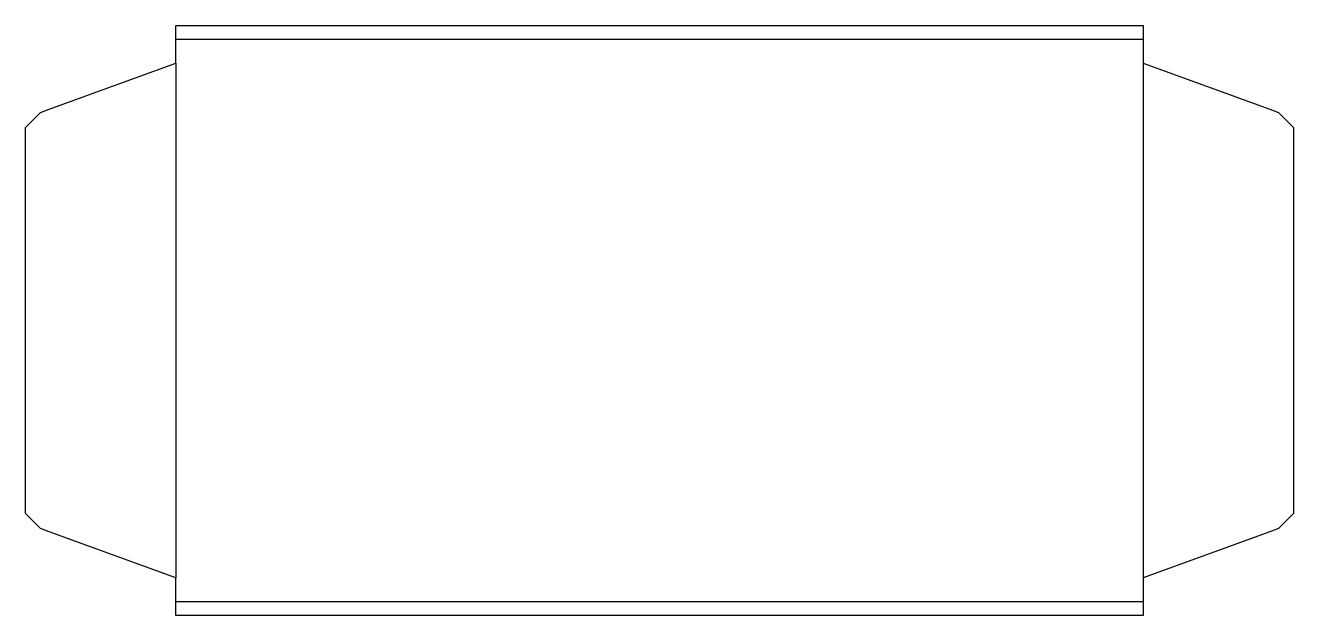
# Model space of a CAD drawing. Header units: inches. Extents: x -1.05 to 1.05, y -0.49 to 0.49.
import ezdxf

# ---------------------------------------------------------------- set-up
doc = ezdxf.new("R2010")
doc.units = ezdxf.units.IN
doc.header["$MEASUREMENT"] = 0

msp = doc.modelspace()

# ---------------------------------------------------------------- linework, layer by layer
at = {"color": 7, "linetype": 'Continuous'}
for p, q in [((-0.8025, 0.4275), (-0.8025, 0.49)), ((-0.8025, 0.49), (0.8025, 0.49)), ((0.8025, 0.49), (0.8025, 0.4275)), ((-0.8025, 0.4673), (0.8025, 0.4673)), ((-1.0132, 0.3508), (-0.8025, 0.4275)), ((0.8025, 0.4275), (1.0132, 0.3508)), ((-1.0525, 0.3206), (-1.0275, 0.3456)), ((-1.0275, 0.3456), (-1.0132, 0.3508)), ((1.0132, 0.3508), (1.0275, 0.3456)), ((1.0275, 0.3456), (1.0525, 0.3206)), ((-1.0525, -0.3206), (-1.0525, 0.3206)), ((1.0525, 0.3206), (1.0525, -0.3206)), ((-1.0275, -0.3456), (-1.0525, -0.3206)), ((1.0525, -0.3206), (1.0275, -0.3456)), ((-1.0132, -0.3508), (-1.0275, -0.3456)), ((-0.8025, -0.4275), (-1.0132, -0.3508)), ((1.0132, -0.3508), (0.8025, -0.4275)), ((1.0275, -0.3456), (1.0132, -0.3508)), ((-0.8025, -0.49), (-0.8025, -0.4275)), ((0.8025, -0.4275), (0.8025, -0.49)), ((0.8025, -0.4673), (-0.8025, -0.4673)), ((0.8025, -0.49), (-0.8025, -0.49))]:
    msp.add_line(p, q, dxfattribs=at)
for p, q in [((-0.8025, 0.4275), (-0.8025, -0.4275)), ((0.8025, 0.4275), (0.8025, -0.4275))]:
    msp.add_line(p, q)

doc.saveas('drawing.dxf')
